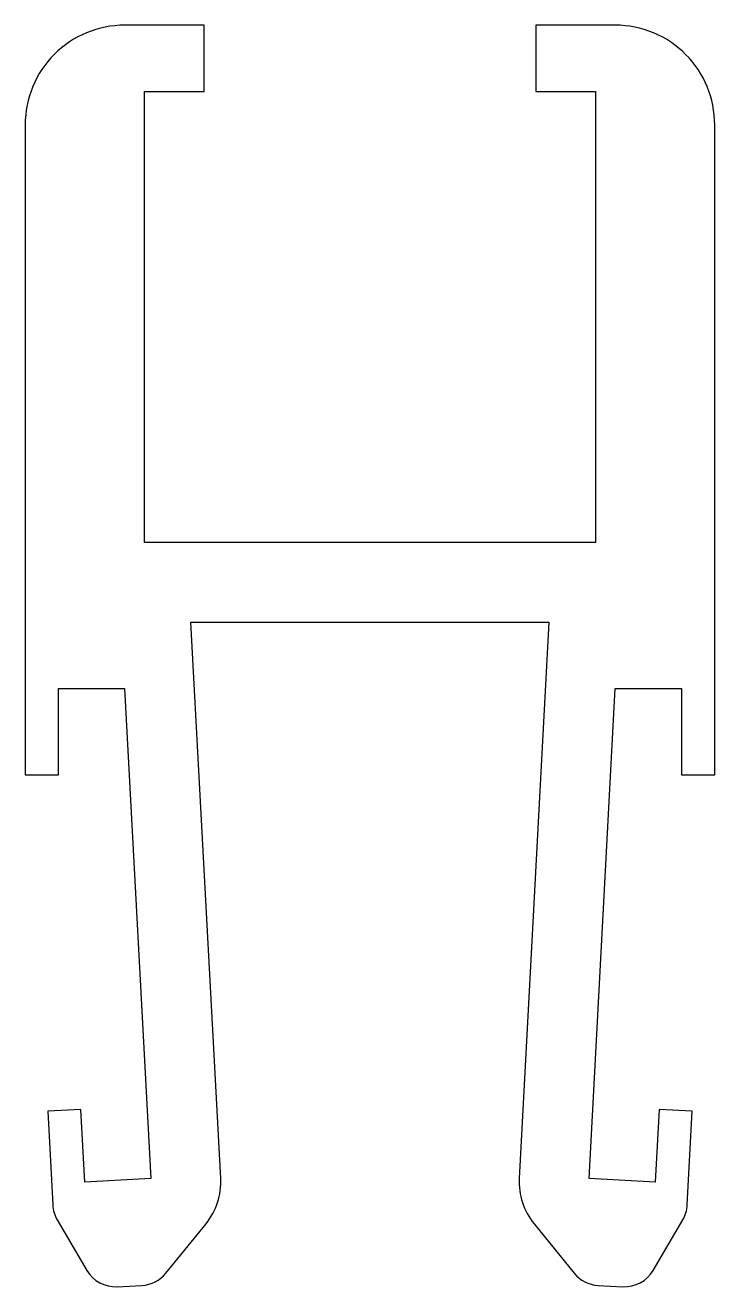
# Model space of a CAD drawing. Extents: x 179.2 to 189.6, y 224.3 to 243.3.
import ezdxf

# ---------------------------------------------------------------- set-up
doc = ezdxf.new("R2010")
doc.units = 0
doc.layers.get('0').update_dxf_attribs({"linetype": 'CONTINUOUS'})

msp = doc.modelspace()

# ---------------------------------------------------------------- linework, layer by layer
msp.add_lwpolyline([(187.765, 242.274), (187.765, 235.474), (180.965, 235.474), (180.965, 242.274), (181.865, 242.274), (181.865, 243.274), (180.665, 243.274, 0.414214), (179.165, 241.774), (179.165, 231.974), (179.665, 231.974), (179.665, 233.274), (180.665, 233.274), (181.061, 225.884), (180.063, 225.831), (180.004, 226.929), (179.505, 226.902), (179.58, 225.487, 0.119826), (179.648, 225.261), (180.094, 224.501, 0.280467), (180.552, 224.255), (180.926, 224.275, 0.211716), (181.287, 224.458), (181.892, 225.203, 0.186172), (182.115, 225.887), (181.665, 234.274), (187.065, 234.274), (186.616, 225.887, 0.186172), (186.839, 225.203), (187.444, 224.458, 0.211716), (187.805, 224.275), (188.179, 224.255, 0.280467), (188.637, 224.501), (189.082, 225.261, 0.119826), (189.15, 225.487), (189.226, 226.902), (188.727, 226.929), (188.668, 225.831), (187.67, 225.884), (188.065, 233.274), (189.065, 233.274), (189.065, 231.974), (189.565, 231.974), (189.565, 241.774, 0.414214), (188.065, 243.274), (186.865, 243.274), (186.865, 242.274)], format="xyb", close=True)

doc.saveas('drawing.dxf')
